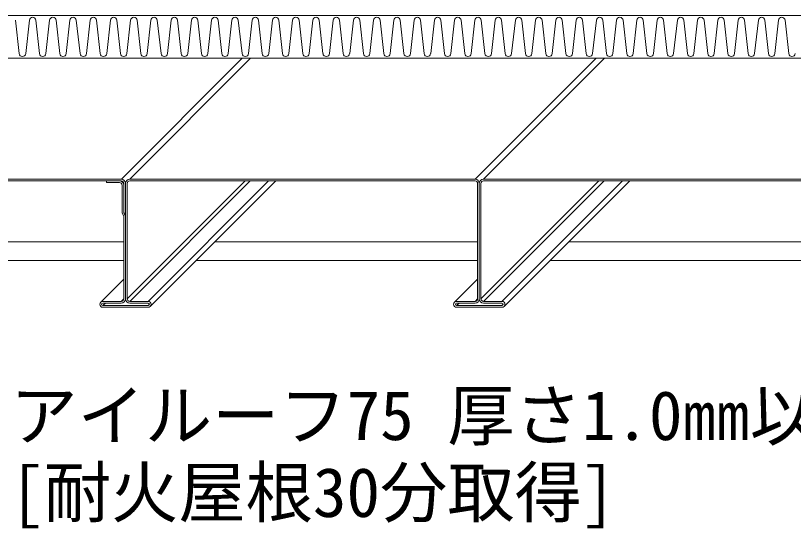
# Model space of a CAD drawing. Units: millimetres, scale not verified. Extents: x -840 to 840, y -594 to 594.
# Drawn here: x 85.1 to 267.1, y -1.2 to 118.9 of the extents above; entities that cross this region are included whole.
import ezdxf
from ezdxf.enums import TextEntityAlignment as Align

# ---------------------------------------------------------------- set-up
doc = ezdxf.new("R2010")
doc.units = ezdxf.units.MM
doc.header["$LTSCALE"] = 2
for name, color, linetype, lineweight in [('0-2_文字', 5, 'Continuous', 9), ('0-4_0', 7, 'Continuous', 9), ('0-7_鋼材(C鋼・H鋼ｅｔｃ)', 7, 'Continuous', 9), ('0-8_断熱材', 4, 'Continuous', 9)]:
    doc.layers.add(name, color=color, linetype=linetype, lineweight=lineweight)
doc.styles.add('ＭＳ ゴシック', font='')
doc.styles.get('ＭＳ ゴシック').set_extended_font_data('MS Gothic')

msp = doc.modelspace()

# ---------------------------------------------------------------- linework, layer by layer
at = {"layer": '0-4_0'}
for p, q in [((109.872, 80.585), (138.158, 108.87)), ((111.831, 80.586), (140.115, 108.87)), ((192.672, 80.585), (220.958, 108.87)), ((194.631, 80.586), (222.915, 108.87)), ((29.031, 80.586), (109.831, 80.586)), ((109.831, 80.186), (29.031, 80.186)), ((109.431, 80.186), (106.431, 80.186)), ((106.431, 79.786), (106.431, 80.186)), ((111.231, 52.586), (138.831, 80.186)), ((111.831, 80.586), (192.631, 80.586)), ((192.631, 80.186), (111.831, 80.186)), ((111.831, 51.986), (140.031, 80.186)), ((116.131, 51.986), (144.331, 80.186)), ((116.626, 50.791), (146.021, 80.186)), ((194.031, 52.586), (221.631, 80.186)), ((194.631, 80.586), (275.431, 80.586)), ((275.431, 80.186), (194.631, 80.186)), ((194.631, 51.986), (222.831, 80.186)), ((198.931, 51.986), (227.131, 80.186)), ((199.426, 50.791), (228.821, 80.186)), ((106.431, 79.786), (109.431, 79.786)), ((110.031, 79.186), (110.031, 72.586)), ((110.431, 79.186), (110.431, 72.586)), ((110.831, 72.586), (110.831, 79.586)), ((110.831, 52.586), (110.831, 79.586)), ((111.231, 79.586), (111.231, 52.586)), ((193.231, 79.586), (193.231, 52.586)), ((193.631, 52.586), (193.631, 79.586)), ((194.031, 79.586), (194.031, 52.586)), ((110.031, 72.586), (110.431, 71.893)), ((110.431, 72.586), (110.831, 71.893)), ((110.431, 71.893), (110.431, 52.586)), ((105.036, 51.781), (110.431, 57.176)), ((187.836, 51.781), (193.231, 57.176)), ((105.531, 51.986), (109.831, 51.986)), ((109.831, 51.586), (105.531, 51.586)), ((105.531, 50.986), (106.131, 51.586)), ((105.531, 50.986), (116.131, 50.986)), ((109.831, 51.986), (110.431, 52.586)), ((116.131, 51.986), (111.831, 51.986)), ((111.831, 51.586), (116.131, 51.586)), ((116.131, 50.986), (116.431, 51.286)), ((188.331, 51.986), (192.631, 51.986)), ((192.631, 51.586), (188.331, 51.586)), ((188.331, 50.986), (188.931, 51.586)), ((188.331, 50.986), (198.931, 50.986)), ((192.631, 51.986), (193.231, 52.586)), ((198.931, 51.986), (194.631, 51.986)), ((194.631, 51.586), (198.931, 51.586)), ((198.931, 50.986), (199.231, 51.286)), ((116.131, 50.586), (105.531, 50.586)), ((198.931, 50.586), (188.331, 50.586))]:
    msp.add_line(p, q, dxfattribs=at)
msp.add_lwpolyline([(110.431, 79.586), (110.431, 72.586), (110.831, 72.586)], dxfattribs=at)
for centre, radius, start, end in [((109.431, 79.186), 1, 0, 90), ((109.831, 79.586), 1, 0, 90), ((109.831, 79.586), 0.6, 0, 90), ((111.831, 79.586), 1, 90, 180), ((111.831, 79.586), 0.6, 90, 180), ((192.631, 79.586), 1, 0, 90), ((192.631, 79.586), 0.6, 0, 90), ((194.631, 79.586), 1, 90, 180), ((194.631, 79.586), 0.6, 90, 180), ((109.431, 79.186), 0.6, 0, 90), ((105.531, 51.286), 0.7, 90, 270), ((105.531, 51.286), 0.3, 90, 270), ((109.831, 52.586), 0.6, 270, 0), ((109.831, 52.586), 1, 270, 0), ((111.831, 52.586), 1, 180, 270), ((111.831, 52.586), 0.6, 180, 270), ((116.131, 51.286), 0.7, 270, 90), ((116.131, 51.286), 0.3, 270, 90), ((188.331, 51.286), 0.7, 90, 270), ((188.331, 51.286), 0.3, 90, 270), ((192.631, 52.586), 0.6, 270, 0), ((192.631, 52.586), 1, 270, 0), ((194.631, 52.586), 1, 180, 270), ((194.631, 52.586), 0.6, 180, 270), ((198.931, 51.286), 0.7, 270, 90), ((198.931, 51.286), 0.3, 270, 90)]:
    msp.add_arc(centre, radius, start, end, dxfattribs=at)
at = {"layer": '0-7_鋼材(C鋼・H鋼ｅｔｃ)'}
for p, q in [((110.431, 65.912), (48.947, 65.912)), ((193.231, 65.912), (131.747, 65.912)), ((276.031, 65.912), (214.547, 65.912)), ((110.431, 61.512), (44.547, 61.512)), ((193.231, 61.512), (127.347, 61.512)), ((276.031, 61.512), (210.147, 61.512))]:
    msp.add_line(p, q, dxfattribs=at)
at = {"layer": '0-8_断熱材', "color": 7}
msp.add_line((-740.285, 118.87), (319.715, 118.87), dxfattribs=at)
at = {"layer": '0-8_断熱材'}
for p, q in [((85.121, 117.782), (85.987, 109.959)), ((88.357, 117.782), (87.49, 109.959)), ((89.859, 117.782), (90.726, 109.959)), ((93.095, 117.782), (92.228, 109.959)), ((94.597, 117.782), (95.464, 109.959)), ((97.833, 117.782), (96.966, 109.959)), ((99.335, 117.782), (100.202, 109.959)), ((102.571, 117.782), (101.704, 109.959)), ((104.074, 117.782), (104.94, 109.959)), ((107.309, 117.782), (106.443, 109.959)), ((108.812, 117.782), (109.679, 109.959)), ((112.048, 117.782), (111.181, 109.959)), ((113.55, 117.782), (114.417, 109.959)), ((116.786, 117.782), (115.919, 109.959)), ((118.288, 117.782), (119.155, 109.959)), ((121.524, 117.782), (120.657, 109.959)), ((123.027, 117.782), (123.893, 109.959)), ((126.262, 117.782), (125.396, 109.959)), ((127.765, 117.782), (128.632, 109.959)), ((131.001, 117.782), (130.134, 109.959)), ((132.503, 117.782), (133.37, 109.959)), ((135.739, 117.782), (134.872, 109.959)), ((137.241, 117.782), (138.108, 109.959)), ((140.477, 117.782), (139.61, 109.959)), ((141.979, 117.782), (142.846, 109.959)), ((145.215, 117.782), (144.349, 109.959)), ((146.718, 117.782), (147.585, 109.959)), ((149.954, 117.782), (149.087, 109.959)), ((151.456, 117.782), (152.323, 109.959)), ((154.692, 117.782), (153.825, 109.959)), ((156.194, 117.782), (157.061, 109.959)), ((159.43, 117.782), (158.563, 109.959)), ((160.932, 117.782), (161.799, 109.959)), ((164.168, 117.782), (163.302, 109.959)), ((165.671, 117.782), (166.538, 109.959)), ((168.907, 117.782), (168.04, 109.959)), ((170.409, 117.782), (171.276, 109.959)), ((173.645, 117.782), (172.778, 109.959)), ((175.147, 117.782), (176.014, 109.959)), ((178.383, 117.782), (177.516, 109.959)), ((179.885, 117.782), (180.752, 109.959)), ((183.121, 117.782), (182.255, 109.959)), ((184.624, 117.782), (185.491, 109.959)), ((187.86, 117.782), (186.993, 109.959)), ((189.362, 117.782), (190.229, 109.959)), ((192.598, 117.782), (191.731, 109.959)), ((194.1, 117.782), (194.967, 109.959)), ((197.336, 117.782), (196.469, 109.959)), ((198.838, 117.782), (199.705, 109.959)), ((202.074, 117.782), (201.208, 109.959)), ((203.577, 117.782), (204.444, 109.959)), ((206.813, 117.782), (205.946, 109.959)), ((208.315, 117.782), (209.182, 109.959)), ((211.551, 117.782), (210.684, 109.959)), ((213.053, 117.782), (213.92, 109.959)), ((216.289, 117.782), (215.422, 109.959)), ((217.791, 117.782), (218.658, 109.959)), ((221.027, 117.782), (220.161, 109.959)), ((222.53, 117.782), (223.396, 109.959)), ((225.766, 117.782), (224.899, 109.959)), ((227.268, 117.782), (228.135, 109.959)), ((230.504, 117.782), (229.637, 109.959)), ((232.006, 117.782), (232.873, 109.959)), ((235.242, 117.782), (234.375, 109.959)), ((236.744, 117.782), (237.611, 109.959)), ((239.98, 117.782), (239.114, 109.959)), ((241.483, 117.782), (242.349, 109.959)), ((244.719, 117.782), (243.852, 109.959)), ((246.221, 117.782), (247.088, 109.959)), ((249.457, 117.782), (248.59, 109.959)), ((250.959, 117.782), (251.826, 109.959)), ((254.195, 117.782), (253.328, 109.959)), ((255.697, 117.782), (256.564, 109.959)), ((258.933, 117.782), (258.066, 109.959)), ((260.436, 117.782), (261.302, 109.959)), ((263.672, 117.782), (262.805, 109.959)), ((265.174, 117.782), (266.041, 109.959))]:
    msp.add_line(p, q, dxfattribs=at)
at = {"layer": '0-8_断熱材', "color": 7}
msp.add_lwpolyline([(-740.285, 108.87), (319.715, 108.87), (319.715, 118.87)], dxfattribs=at)
at = {"layer": '0-8_断熱材'}
for centre, start, end in [((89.108, 117.711), 5.35135, 174.64865), ((93.846, 117.711), 5.35135, 174.64865), ((98.584, 117.711), 5.35135, 174.64865), ((103.322, 117.711), 5.35135, 174.64865), ((108.061, 117.711), 5.35135, 174.64865), ((112.799, 117.711), 5.35135, 174.64865), ((117.537, 117.711), 5.35135, 174.64865), ((122.275, 117.711), 5.35135, 174.64865), ((127.014, 117.711), 5.35135, 174.64865), ((131.752, 117.711), 5.35135, 174.64865), ((136.49, 117.711), 5.35135, 174.64865), ((141.228, 117.711), 5.35135, 174.64865), ((145.967, 117.711), 5.35135, 174.64865), ((150.705, 117.711), 5.35135, 174.64865), ((155.443, 117.711), 5.35135, 174.64865), ((160.181, 117.711), 5.35135, 174.64865), ((164.92, 117.711), 5.35135, 174.64865), ((169.658, 117.711), 5.35135, 174.64865), ((174.396, 117.711), 5.35135, 174.64865), ((179.134, 117.711), 5.35135, 174.64865), ((183.873, 117.711), 5.35135, 174.64865), ((188.611, 117.711), 5.35135, 174.64865), ((193.349, 117.711), 5.35135, 174.64865), ((198.087, 117.711), 5.35135, 174.64865), ((202.826, 117.711), 5.35135, 174.64865), ((207.564, 117.711), 5.35135, 174.64865), ((212.302, 117.711), 5.35135, 174.64865), ((217.04, 117.711), 5.35135, 174.64865), ((221.779, 117.711), 5.35135, 174.64865), ((226.517, 117.711), 5.35135, 174.64865), ((231.255, 117.711), 5.35135, 174.64865), ((235.993, 117.711), 5.35135, 174.64865), ((240.731, 117.711), 5.35135, 174.64865), ((245.47, 117.711), 5.35135, 174.64865), ((250.208, 117.711), 5.35135, 174.64865), ((254.946, 117.711), 5.35135, 174.64865), ((259.684, 117.711), 5.35135, 174.64865), ((264.423, 117.711), 5.35135, 174.64865), ((86.739, 110.029), 185.35135, 354.64865), ((91.477, 110.029), 185.35135, 354.64865), ((96.215, 110.029), 185.35135, 354.64865), ((100.953, 110.029), 185.35135, 354.64865), ((105.692, 110.029), 185.35135, 354.64865), ((110.43, 110.029), 185.35135, 354.64865), ((115.168, 110.029), 185.35135, 354.64865), ((119.906, 110.029), 185.35135, 354.64865), ((124.644, 110.029), 185.35135, 354.64865), ((129.383, 110.029), 185.35135, 354.64865), ((134.121, 110.029), 185.35135, 354.64865), ((138.859, 110.029), 185.35135, 354.64865), ((143.597, 110.029), 185.35135, 354.64865), ((148.336, 110.029), 185.35135, 354.64865), ((153.074, 110.029), 185.35135, 354.64865), ((157.812, 110.029), 185.35135, 354.64865), ((162.55, 110.029), 185.35135, 354.64865), ((167.289, 110.029), 185.35135, 354.64865), ((172.027, 110.029), 185.35135, 354.64865), ((176.765, 110.029), 185.35135, 354.64865), ((181.503, 110.029), 185.35135, 354.64865), ((186.242, 110.029), 185.35135, 354.64865), ((190.98, 110.029), 185.35135, 354.64865), ((195.718, 110.029), 185.35135, 354.64865), ((200.456, 110.029), 185.35135, 354.64865), ((205.195, 110.029), 185.35135, 354.64865), ((209.933, 110.029), 185.35135, 354.64865), ((214.671, 110.029), 185.35135, 354.64865), ((219.409, 110.029), 185.35135, 354.64865), ((224.148, 110.029), 185.35135, 354.64865), ((228.886, 110.029), 185.35135, 354.64865), ((233.624, 110.029), 185.35135, 354.64865), ((238.362, 110.029), 185.35135, 354.64865), ((243.101, 110.029), 185.35135, 354.64865), ((247.839, 110.029), 185.35135, 354.64865), ((252.577, 110.029), 185.35135, 354.64865), ((257.315, 110.029), 185.35135, 354.64865), ((262.054, 110.029), 185.35135, 354.64865), ((266.792, 110.029), 185.35135, 354.64865)]:
    msp.add_arc(centre, 0.754, start, end, dxfattribs=at)

# ---------------------------------------------------------------- texts
at = {"layer": '0-2_文字', "color": 7, "style": 'ＭＳ ゴシック'}
for s, p in [('アイルーフ75 厚さ1.0㎜以上', (83.895, 16.056)), ('[耐火屋根30分取得]', (83.895, -1.944))]:
    msp.add_text(s, height=11.54, dxfattribs=at).set_placement(p, align=Align.BOTTOM_LEFT)

doc.saveas('drawing.dxf')
